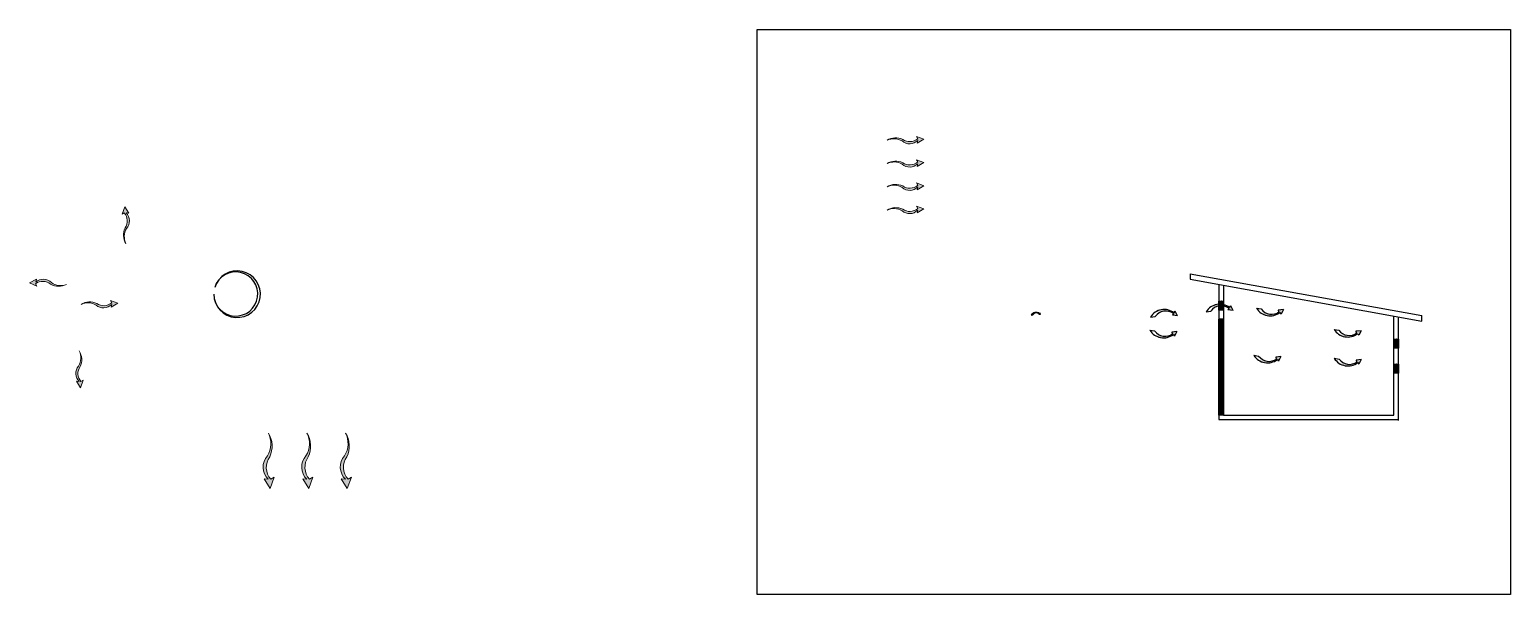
# Model space of a CAD drawing. Header units: inches. Extents: x -128 to 191, y 8 to 130.
import ezdxf

# ---------------------------------------------------------------- set-up
doc = ezdxf.new("R2010")
doc.units = ezdxf.units.IN
doc.header["$MEASUREMENT"] = 0
doc.layers.add('inst ME', color=7, linetype='Continuous', lineweight=13)
picture_1 = doc.add_image_def('image1.png', size_in_pixel=(6000, 4500))

msp = doc.modelspace()

# ---------------------------------------------------------------- hatches: boundary and pattern name
at = {"true_color": 0xc7c8ca}
h = msp.add_hatch(color=9, dxfattribs=at)
h.dxf.hatch_style = 1
edge = h.paths.add_edge_path()
edge.add_line((126.242198345734, 70.02374387144907), (128.3151520061198, 70.27931262574278))
edge.add_arc((128.4924345185045, 67.5692642144413), 2.715840842316618, 52.17815771907482, 93.74276989638258, ccw=False)
edge.add_line((130.1578104792187, 69.7145647505598), (129.9306932164895, 69.37002240234158))
edge.add_line((129.9306932164895, 69.37002240234158), (131.0519586323835, 69.26583860980656))
edge.add_line((131.0519586323834, 69.26583860980655), (130.5403490470001, 70.23686931074894))
edge.add_line((130.5403490470001, 70.23686931074896), (130.2871919380626, 69.89902526045913))
edge.add_arc((128.179125598957, 67.18611109113986), 3.435672711444356, 52.15105456542182, 124.3168820426166)
h = msp.add_hatch(dxfattribs=at)
h.set_pattern_fill('ANSI38', color=9)
h.set_pattern_definition([(45, (0, 0), (-0.08838834764831845, 0.08838834764831845), []), (135, (0, 0), (-0.2651650429449553, 0.08838834764831846), [0.3125, -0.1875])])
h.paths.add_polyline_path([(128.9924345185045, 71.2649641387527), (127.9924345185045, 71.2649641387527), (127.9924345185045, 69.30524597476312), (128.9924345185045, 69.30524597476312)])
h = msp.add_hatch(color=9, dxfattribs=at)
h.dxf.hatch_style = 1
edge = h.paths.add_edge_path()
edge.add_line((87.98780912265063, 68.64417693019645), (88.72127302656307, 68.73460367722147))
edge.add_arc((88.78400010344566, 67.77571939267122), 0.9609337944581209, 52.17815771907482, 93.74276989638258, ccw=False)
edge.add_line((89.37325261640343, 68.5347814674086), (89.29289273313609, 68.41287359237185))
edge.add_line((89.29289273313609, 68.41287359237185), (89.68962505039903, 68.37601070794881))
edge.add_line((89.68962505039903, 68.37601070794881), (89.50860452353186, 68.71958614928283))
edge.add_line((89.50860452353186, 68.71958614928283), (89.41903107817566, 68.6000483029843))
edge.add_arc((88.67314341250588, 67.64015004011723), 1.215628678854501, 52.15105456542182, 124.3168820426166)
h = msp.add_hatch(color=9, dxfattribs=at)
h.dxf.hatch_style = 1
edge = h.paths.add_edge_path()
edge.add_line((114.2944693075761, 68.88663679805343), (116.3674229679619, 69.14220555234714))
edge.add_arc((116.5447054803467, 66.43215714104566), 2.715840842316618, 52.17815771907482, 93.74276989638258, ccw=False)
edge.add_line((118.2100814410608, 68.57745767716416), (117.9829641783316, 68.23291532894594))
edge.add_line((117.9829641783317, 68.23291532894594), (119.1042295942256, 68.12873153641092))
edge.add_line((119.1042295942256, 68.12873153641091), (118.5926200088423, 69.0997622373533))
edge.add_line((118.5926200088423, 69.09976223735332), (118.3394628999048, 68.76191818706349))
edge.add_arc((116.2313965607991, 66.04900401774422), 3.435672711444356, 52.15105456542182, 124.3168820426166)
h = msp.add_hatch(dxfattribs=at)
h.set_pattern_fill('ANSI31', color=9, angle=45)
h.set_pattern_definition([(90, (0, 0), (-0.125, 0), [])])
h.paths.add_polyline_path([(128.9924345185045, 67.40568659185249), (127.9924345185045, 67.40568659185249), (127.9924345185045, 46.79666938115031), (128.9924345185045, 46.79666938115031)])
h = msp.add_hatch(color=9, dxfattribs=at)
h.dxf.hatch_style = 1
edge = h.paths.add_edge_path()
edge.add_line((137.0500714756087, 68.69972826128402), (139.1230251359945, 68.44415950699032))
edge.add_arc((139.3003076483792, 71.15420791829179), 2.715840842316618, 266.2572301036174, 307.8218422809252)
edge.add_line((140.9656836090933, 69.00890738217329), (140.7385663463642, 69.35344973039152))
edge.add_line((140.7385663463642, 69.35344973039152), (141.8598317622582, 69.45763352292653))
edge.add_line((141.8598317622581, 69.45763352292654), (141.3482221768748, 68.48660282198415))
edge.add_line((141.3482221768748, 68.48660282198414), (141.0950650679373, 68.82444687227397))
edge.add_arc((138.9869987288317, 71.53736104159323), 3.435672711444356, 235.6831179573834, 307.8489454345782, ccw=False)
h = msp.add_hatch(color=9, dxfattribs=at)
h.dxf.hatch_style = 1
edge = h.paths.add_edge_path()
edge.add_line((114.1516680284332, 63.97118265729104), (116.224621688819, 63.71561390299733))
edge.add_arc((116.4019042012037, 66.4256623142988), 2.715840842316618, 266.2572301036174, 307.8218422809252)
edge.add_line((118.0672801619178, 64.2803617781803), (117.8401628991887, 64.62490412639853))
edge.add_line((117.8401628991887, 64.62490412639853), (118.9614283150827, 64.72908791893354))
edge.add_line((118.9614283150826, 64.72908791893356), (118.4498187296993, 63.75805721799117))
edge.add_line((118.4498187296993, 63.75805721799115), (118.1966616207618, 64.09590126828098))
edge.add_arc((116.0885952816562, 66.80881543760024), 3.435672711444356, 235.6831179573834, 307.8489454345782, ccw=False)
h = msp.add_hatch(color=9, dxfattribs=at)
h.dxf.hatch_style = 1
edge = h.paths.add_edge_path()
edge.add_line((153.7229653969604, 64.15175726732186), (155.7959190573462, 63.89618851302815))
edge.add_arc((155.9732015697309, 66.60623692432962), 2.715840842316618, 266.2572301036174, 307.8218422809252)
edge.add_line((157.638577530445, 64.46093638821112), (157.4114602677159, 64.80547873642935))
edge.add_line((157.4114602677159, 64.80547873642935), (158.5327256836099, 64.90966252896436))
edge.add_line((158.5327256836098, 64.90966252896438), (158.0211160982265, 63.93863182802198))
edge.add_line((158.0211160982265, 63.93863182802197), (157.767958989289, 64.2764758783118))
edge.add_arc((155.6598926501834, 66.98939004763106), 3.435672711444356, 235.6831179573834, 307.8489454345782, ccw=False)
h = msp.add_hatch(dxfattribs=at)
h.set_pattern_fill('ANSI38', color=9)
h.set_pattern_definition([(45, (37.60168837006231, -8.164107238242764), (-0.08838834764831845, 0.08838834764831845), []), (135, (37.60168837006231, -8.164107238242764), (-0.2651650429449553, 0.08838834764831846), [0.3125, -0.1875])])
h.paths.add_polyline_path([(166.5941228885668, 63.10085690050994), (165.5941228885668, 63.10085690050994), (165.5941228885668, 61.14113873652036), (166.5941228885668, 61.14113873652036)])
h = msp.add_hatch(color=9, dxfattribs=at)
h.dxf.hatch_style = 1
edge = h.paths.add_edge_path()
edge.add_line((136.4957881306856, 58.58819370954656), (138.5687417910714, 58.33262495525285))
edge.add_arc((138.7460243034561, 61.04267336655433), 2.715840842316618, 266.2572301036174, 307.8218422809252)
edge.add_line((140.4114002641703, 58.89737283043583), (140.1842830014411, 59.24191517865405))
edge.add_line((140.1842830014411, 59.24191517865405), (141.3055484173351, 59.34609897118906))
edge.add_line((141.305548417335, 59.34609897118908), (140.7939388319517, 58.37506827024669))
edge.add_line((140.7939388319517, 58.37506827024667), (140.5407817230142, 58.7129123205365))
edge.add_arc((138.4327153839086, 61.42582648985577), 3.435672711444356, 235.6831179573834, 307.8489454345782, ccw=False)
h = msp.add_hatch(color=9, dxfattribs=at)
h.dxf.hatch_style = 1
edge = h.paths.add_edge_path()
edge.add_line((153.7697778379521, 57.93365659977054), (155.8427314983379, 57.67808784547684))
edge.add_arc((156.0200140107227, 60.38813625677831), 2.715840842316618, 266.2572301036174, 307.8218422809252)
edge.add_line((157.6853899714368, 58.24283572065981), (157.4582727087076, 58.58737806887804))
edge.add_line((157.4582727087077, 58.58737806887804), (158.5795381246016, 58.69156186141305))
edge.add_line((158.5795381246016, 58.69156186141306), (158.0679285392183, 57.72053116047067))
edge.add_line((158.0679285392183, 57.72053116047066), (157.8147714302808, 58.05837521076049))
edge.add_arc((155.7067050911751, 60.77128938007975), 3.435672711444356, 235.6831179573834, 307.8489454345782, ccw=False)
h = msp.add_hatch(dxfattribs=at)
h.set_pattern_fill('ANSI38', color=9)
h.set_pattern_definition([(45, (37.59655123226628, -13.52310935187569), (-0.08838834764831845, 0.08838834764831845), []), (135, (37.59655123226628, -13.52310935187569), (-0.2651650429449553, 0.08838834764831846), [0.3125, -0.1875])])
h.paths.add_polyline_path([(166.5889857507708, 57.74185478687701), (165.5889857507708, 57.74185478687701), (165.5889857507708, 55.78213662288744), (166.5889857507708, 55.78213662288744)])
at = {"layer": 'inst ME'}
h = msp.add_hatch(color=4, dxfattribs=at)
h.dxf.hatch_style = 1
h.paths.add_polyline_path([(64.5797572542552, 106.0757214528766), (62.98377610558224, 106.6678229198205), (63.26985692708661, 106.1824499586845, -0.3471994284858618), (60.05000387891604, 106.0211704370152, 0.2544193364583582), (56.67865483874964, 105.8329162077008, -0.2560982743493065), (59.92229476500208, 105.6876160035998, 0.3986170785489528), (63.26985692709333, 105.8062375778365), (63.18800536791892, 105.222132220878)])
h = msp.add_hatch(color=4, dxfattribs=at)
h.dxf.hatch_style = 1
h.paths.add_polyline_path([(64.5797572542552, 101.0757214528766), (62.98377610558224, 101.6678229198205), (63.26985692708661, 101.1824499586845, -0.3471994284858618), (60.05000387891604, 101.0211704370152, 0.2544193364583582), (56.67865483874964, 100.8329162077008, -0.2560982743493065), (59.92229476500208, 100.6876160035998, 0.3986170785489528), (63.26985692709333, 100.8062375778365), (63.18800536791892, 100.222132220878)])
h = msp.add_hatch(color=4, dxfattribs=at)
h.dxf.hatch_style = 1
h.paths.add_polyline_path([(64.5797572542552, 96.07572145287658), (62.98377610558224, 96.6678229198205), (63.26985692708661, 96.18244995868447, -0.3471994284858618), (60.05000387891604, 96.02117043701521, 0.2544193364583582), (56.67865483874964, 95.83291620770079, -0.2560982743493065), (59.92229476500208, 95.68761600359981, 0.3986170785489528), (63.26985692709333, 95.80623757783646), (63.18800536791892, 95.22213222087798)])
h = msp.add_hatch(color=4, dxfattribs=at)
h.dxf.hatch_style = 1
h.paths.add_polyline_path([(-107.0815644415208, 91.53632795846028), (-107.6736659084647, 89.94034680978731), (-107.1882929473287, 90.22642763129168, -0.3471994284858618), (-107.0270134256594, 87.00657458312112, 0.2544193364583582), (-106.838759196345, 83.63522554295471, -0.2560982743493065), (-106.693458992244, 86.87886546920716, 0.3986170785489528), (-106.8120805664807, 90.2264276312984), (-106.2279752095222, 90.144576072124)])
h = msp.add_hatch(color=4, dxfattribs=at)
h.dxf.hatch_style = 1
h.paths.add_polyline_path([(64.5797572542552, 91.07572145287658), (62.98377610558224, 91.6678229198205), (63.26985692708661, 91.18244995868447, -0.3471994284858618), (60.05000387891604, 91.02117043701521, 0.2544193364583582), (56.67865483874964, 90.83291620770079, -0.2560982743493065), (59.92229476500208, 90.68761600359981, 0.3986170785489528), (63.26985692709333, 90.80623757783646), (63.18800536791892, 90.22213222087798)])
h = msp.add_hatch(color=4, dxfattribs=at)
h.dxf.hatch_style = 1
h.paths.add_polyline_path([(-127.5275933517621, 75.21044482521118), (-125.9815839615374, 74.49798785148339), (-126.2296960516051, 75.00382333718677, -0.3471994284858618), (-123.0069405299084, 74.91831554048663, 0.2544193364583582), (-119.6310694170308, 74.84811415357667, -0.2560982743493065), (-122.8540891493139, 75.24112296493367, 0.3986170785489528), (-126.200916276611, 75.37893329447213), (-126.0746212421188, 75.95506549286887)])
h = msp.add_hatch(color=4, dxfattribs=at)
h.dxf.hatch_style = 1
h.paths.add_polyline_path([(-108.5866344067575, 70.81816368349659), (-110.1826155554305, 71.41026515044051), (-109.8965347339261, 70.92489218930449, -0.3471994284858618), (-113.1163877820967, 70.76361266763523, 0.2544193364583582), (-116.4877368222631, 70.5753584383208, -0.2560982743493065), (-113.2440968960106, 70.43005823421983, 0.3986170785489528), (-109.8965347339194, 70.54867980845647), (-109.9783862930938, 69.964574451498)])
h = msp.add_hatch(color=4, dxfattribs=at)
h.dxf.hatch_style = 1
h.paths.add_polyline_path([(-116.6161970816991, 52.66533631688921), (-116.0240956147551, 54.26131746556217), (-116.5094685758912, 53.9752366440578, -0.3471994284858618), (-116.6707480975604, 57.19508969222836, 0.2544193364583582), (-116.8590023268748, 60.56643873239477, -0.2560982743493065), (-117.0043025309758, 57.32279880614233, 0.3986170785489528), (-116.8856809567392, 53.97523664405108), (-117.4697863136977, 54.05708820322549)])
h = msp.add_hatch(color=4, dxfattribs=at)
h.dxf.hatch_style = 1
h.paths.add_polyline_path([(-75.86724235076693, 30.99845591779012), (-74.97312876618923, 33.40849626631974), (-75.7060750302449, 32.97649472085078, -0.3471994284858618), (-75.94961810400721, 37.83869235324727, 0.2544193364583582), (-76.23389482544988, 42.92965926255791, -0.2560982743493065), (-76.45330804021381, 38.03154182246786, 0.3986170785489528), (-76.27418137549469, 32.97649472084063), (-77.15622028881938, 33.10009615583529)])
h = msp.add_hatch(color=4, dxfattribs=at)
h.dxf.hatch_style = 1
h.paths.add_polyline_path([(-67.57033272076899, 30.99845591779012), (-66.67621913619132, 33.40849626631974), (-67.40916540024696, 32.97649472085018, -0.3471994284861669), (-67.65270847400677, 37.83869235325017, 0.2544193364586851), (-67.93698519545603, 42.9296592625662, -0.256098274349892), (-68.15639841021692, 38.03154182246615, 0.3986170785487427), (-67.97727174549755, 32.9764947208409), (-68.85931065882039, 33.10009615583423)])
h = msp.add_hatch(color=4, dxfattribs=at)
h.dxf.hatch_style = 1
h.paths.add_polyline_path([(-59.27342309077, 30.99845591779012), (-58.37930950619233, 33.40849626631974), (-59.11225577024794, 32.97649472085018, -0.3471994284857777), (-59.35579884401096, 37.83869235324575, 0.2544193364584438), (-59.64007556545295, 42.92965926255791, -0.2560982743494098), (-59.85948878021793, 38.03154182246615, 0.3986170785487611), (-59.6803621154983, 32.97649472084071), (-60.56240102882245, 33.10009615583423)])

# ---------------------------------------------------------------- linework, layer by layer
at = {"lineweight": 0}
for p, q in [((128.9924345185045, 67.40568659185249), (127.9924345185045, 67.40568659185249)), ((127.9924345185045, 67.40568659185249), (127.9924345185045, 46.79666938115031)), ((128.9924345185045, 46.79666938115031), (128.9924345185045, 67.40568659185249)), ((127.9924345185045, 46.79666938115031), (128.9924345185045, 46.79666938115031))]:
    msp.add_line(p, q, dxfattribs=at)
for points in [[(121.8340687701211, 77.1671805719858), (121.8340687701211, 75.9668636889603), (171.5801875060429, 66.95695165347388), (171.5801875060429, 68.17854592278468)], [(121.8340687701211, 77.1671805719858), (171.5801875060429, 68.17854592278468)], [(127.9924345185045, 74.85147348194059), (127.9924345185045, 45.79666938115031), (166.5786034846886, 45.79651382708442)], [(128.9924345185045, 74.67035559245627), (128.9924345185045, 46.79666938115031), (165.5792100229567, 46.79666938115031)], [(127.9924345185045, 71.2649641387527), (128.9924345185045, 71.2649641387527), (128.9924345185045, 69.30524597476312), (127.9924345185045, 69.30524597476312), (127.9924345185045, 71.2649641387527)], [(130.2871919380626, 69.89902526045911), (130.5403490470001, 70.23686931074896)], [(131.0519586323834, 69.26583860980655), (130.5403490470001, 70.23686931074896)], [(87.63584416392213, 68.27399809268253), (87.99915738872602, 68.33017017541319)], [(89.37325261640343, 68.53478146740862), (89.29289273313609, 68.41287359237185)], [(89.68962505039903, 68.37601070794881), (89.29289273313609, 68.41287359237185)], [(89.41903107817566, 68.6000483029843), (89.50860452353186, 68.71958614928283)], [(89.68962505039903, 68.37601070794881), (89.50860452353186, 68.71958614928283)], [(113.2997277182056, 67.84041820143459), (114.3265423647157, 67.99917464996174)], [(118.2100814410608, 68.57745767716419), (117.9829641783317, 68.23291532894594)], [(119.1042295942256, 68.12873153641091), (117.9829641783317, 68.23291532894594)], [(118.3394628999048, 68.76191818706347), (118.5926200088423, 69.09976223735332)], [(119.1042295942256, 68.12873153641091), (118.5926200088423, 69.09976223735332)], [(125.2474567563634, 68.97752527483023), (126.2742714028736, 69.13628172335738)], [(128.9924345185045, 67.40568659185249), (127.9924345185045, 67.40568659185249)], [(130.1578104792187, 69.71456475055983), (129.9306932164895, 69.37002240234158)], [(131.0519586323834, 69.26583860980655), (129.9306932164895, 69.37002240234158)], [(136.0553298862381, 69.74594685790287), (137.0821445327483, 69.58719040937571)], [(141.8598317622581, 69.45763352292654), (140.7385663463642, 69.35344973039152)], [(140.9656836090933, 69.00890738217326), (140.7385663463642, 69.35344973039152)], [(141.0950650679373, 68.82444687227398), (141.3482221768748, 68.48660282198414)], [(141.8598317622581, 69.45763352292654), (141.3482221768748, 68.48660282198414)], [(165.5792100229567, 46.79666938115031), (165.5994299596162, 67.88987100400445)], [(166.5784354972023, 45.61831139993922), (166.5994295001599, 67.88891240474906)], [(113.1569264390626, 65.01740125390988), (114.1837410855728, 64.85864480538272)], [(118.9614283150826, 64.72908791893356), (117.8401628991887, 64.62490412639853)], [(118.0672801619178, 64.28036177818028), (117.8401628991887, 64.62490412639853)], [(118.1966616207618, 64.095901268281), (118.4498187296993, 63.75805721799115)], [(118.9614283150826, 64.72908791893356), (118.4498187296993, 63.75805721799115)], [(152.7282238075898, 65.1979758639407), (153.7550384541, 65.03921941541354)], [(158.5327256836098, 64.90966252896438), (157.4114602677159, 64.80547873642935)], [(157.638577530445, 64.4609363882111), (157.4114602677159, 64.80547873642935)], [(157.767958989289, 64.27647587831181), (158.0211160982265, 63.93863182802197)], [(158.5327256836098, 64.90966252896438), (158.0211160982265, 63.93863182802197)], [(165.5941228885668, 63.10085690050994), (166.5941228885668, 63.10085690050994), (166.5941228885668, 61.14113873652036), (165.5941228885668, 61.14113873652036), (165.5941228885668, 63.10085690050994)], [(135.501046541315, 59.6344123061654), (136.5278611878252, 59.47565585763824)], [(141.305548417335, 59.34609897118908), (140.1842830014411, 59.24191517865405)], [(140.4114002641703, 58.8973728304358), (140.1842830014411, 59.24191517865405)], [(140.5407817230142, 58.71291232053652), (140.7939388319517, 58.37506827024667)], [(141.305548417335, 59.34609897118908), (140.7939388319517, 58.37506827024667)], [(152.7750362485816, 58.97987519638939), (153.8018508950917, 58.82111874786223)], [(158.5795381246016, 58.69156186141306), (157.4582727087077, 58.58737806887804)], [(157.6853899714368, 58.24283572065978), (157.4582727087077, 58.58737806887804)], [(157.8147714302808, 58.0583752107605), (158.0679285392183, 57.72053116047066)], [(158.5795381246016, 58.69156186141306), (158.0679285392183, 57.72053116047066)], [(165.5889857507708, 57.74185478687701), (166.5889857507708, 57.74185478687701), (166.5889857507708, 55.78213662288744), (165.5889857507708, 55.78213662288744), (165.5889857507708, 57.74185478687701)], [(128.9924345185045, 46.79666938115031), (127.9924345185045, 46.79666938115031)]]:
    msp.add_lwpolyline(points)
for centre, radius, start, end in [((-82.96298047100979, 72.76175634679731), 5.01148357682913, 180.2554086771786, 163.4637549485192), ((-83.23422312353706, 72.80055513104418), 4.74058539489006, 180.7389542772291, 162.9802093484695), ((128.179125598957, 67.18611109113986), 3.435672711444358, 52.15105456542161, 148.5727285392201), ((128.4924345185045, 67.56926421444119), 2.715840842316724, 52.17815771907604, 144.7607711715723), ((88.67314341250588, 67.64015004011723), 1.215628678854502, 52.15105456542157, 148.57272853922), ((88.78400010344566, 67.77571939267118), 0.9609337944581584, 52.17815771907619, 144.7607711715726), ((116.2313965607991, 66.04900401774422), 3.435672711444358, 52.15105456542165, 148.5727285392202), ((116.5447054803467, 66.43215714104555), 2.715840842316724, 52.17815771907607, 144.7607711715723), ((138.9869987288317, 71.53736104159323), 3.435672711444358, 211.4272714607801, 307.8489454345782), ((139.3003076483792, 71.1542079182919), 2.715840842316724, 215.2392288284276, 307.8218422809238), ((116.0885952816562, 66.80881543760024), 3.435672711444358, 211.4272714607801, 307.8489454345781), ((116.4019042012037, 66.42566231429892), 2.715840842316724, 215.2392288284275, 307.8218422809239), ((155.6598926501834, 66.98939004763106), 3.435672711444358, 211.4272714607801, 307.848945434578), ((155.9732015697309, 66.60623692432974), 2.715840842316724, 215.2392288284275, 307.8218422809239), ((138.4327153839086, 61.42582648985577), 3.435672711444358, 211.4272714607801, 307.8489454345782), ((138.7460243034561, 61.04267336655444), 2.715840842316724, 215.2392288284276, 307.8218422809238), ((155.7067050911751, 60.77128938007975), 3.435672711444358, 211.4272714607801, 307.8489454345781), ((156.0200140107227, 60.38813625677842), 2.715840842316724, 215.2392288284275, 307.8218422809238)]:
    msp.add_arc(centre, radius, start, end)
at = {"layer": 'inst ME'}
for points in [[(63.26985692709324, 105.8062375778357), (63.18800536791892, 105.222132220878), (64.5797572542552, 106.0757214528766), (62.98377610558224, 106.6678229198205), (63.26985692708696, 106.1824499586839)], [(63.26985692709324, 100.8062375778357), (63.18800536791892, 100.222132220878), (64.5797572542552, 101.0757214528766), (62.98377610558224, 101.6678229198205), (63.26985692708696, 101.1824499586839)], [(63.26985692709324, 95.80623757783574), (63.18800536791892, 95.22213222087798), (64.5797572542552, 96.07572145287658), (62.98377610558224, 96.6678229198205), (63.26985692708696, 96.18244995868388)], [(-106.81208056648, 90.22642763129832), (-106.2279752095222, 90.144576072124), (-107.0815644415208, 91.53632795846028), (-107.6736659084647, 89.94034680978731), (-107.1882929473281, 90.22642763129204)], [(63.26985692709324, 90.80623757783574), (63.18800536791892, 90.22213222087798), (64.5797572542552, 91.07572145287658), (62.98377610558224, 91.6678229198205), (63.26985692708696, 91.18244995868388)], [(-126.2009162766109, 75.37893329447283), (-126.0746212421188, 75.95506549286887), (-127.5275933517621, 75.21044482521118), (-125.9815839615374, 74.49798785148339), (-126.2296960516054, 75.0038233371874)], [(-109.8965347339195, 70.54867980845576), (-109.9783862930938, 69.964574451498), (-108.5866344067575, 70.81816368349659), (-110.1826155554305, 71.41026515044051), (-109.8965347339257, 70.92489218930389)], [(-116.8856809567399, 53.97523664405117), (-117.4697863136977, 54.05708820322549), (-116.6161970816991, 52.66533631688921), (-116.0240956147551, 54.26131746556217), (-116.5094685758918, 53.97523664405745)], [(-76.27418137549574, 32.97649472084076), (-77.15622028881938, 33.10009615583529), (-75.86724235076693, 30.99845591779012), (-74.97312876618923, 33.40849626631974), (-75.70607503024581, 32.97649472085025)], [(-67.97727174549675, 32.97649472084076), (-68.85931065882039, 33.10009615583423), (-67.57033272076899, 30.99845591779012), (-66.67621913619132, 33.40849626631974), (-67.40916540024682, 32.97649472085025)], [(-59.68036211549884, 32.97649472084076), (-60.56240102882245, 33.10009615583423), (-59.27342309077, 30.99845591779012), (-58.37930950619233, 33.40849626631974), (-59.11225577024783, 32.97649472085025)]]:
    msp.add_lwpolyline(points, dxfattribs=at)
for centre, radius, start, end in [((58.53733967944956, 102.828689673284), 3.532716576112696, 64.64742656485353, 121.7446633859673), ((58.16793730443106, 102.8015371685664), 3.37745779270286, 58.70588469954438, 116.1643679264208), ((61.53350129999642, 107.5128128364856), 2.434610847175524, 228.5632981204563, 315.4955797634603), ((61.55780056344514, 108.1407738046401), 2.601186129042552, 234.573553223078, 311.161441132445), ((58.53733967944956, 97.82868967328402), 3.532716576112696, 64.64742656485353, 121.7446633859673), ((58.16793730443106, 97.80153716856638), 3.37745779270286, 58.70588469954438, 116.1643679264208), ((61.53350129999642, 102.5128128364856), 2.434610847175524, 228.5632981204563, 315.4955797634603), ((61.55780056344514, 103.1407738046401), 2.601186129042552, 234.5735532230779, 311.161441132445), ((58.53733967944956, 92.82868967328402), 3.532716576112696, 64.64742656485353, 121.7446633859673), ((58.16793730443106, 92.80153716856638), 3.37745779270286, 58.70588469954438, 116.1643679264208), ((61.53350129999642, 97.5128128364856), 2.434610847175524, 228.5632981204563, 315.4955797634603), ((61.55780056344514, 98.14077380464006), 2.601186129042552, 234.5735532230779, 311.161441132445), ((-109.1466167932843, 88.51437126765022), 2.601186129042552, 324.5735532230782, 41.1614411324453), ((-108.5186558251298, 88.4900720042015), 2.434610847175524, 318.5632981204566, 45.49557976346026), ((58.53733967944956, 87.82868967328402), 3.532716576112696, 64.64742656485353, 121.7446633859673), ((58.16793730443106, 87.80153716856638), 3.37745779270286, 58.70588469954438, 116.1643679264208), ((61.53350129999642, 92.5128128364856), 2.434610847175524, 228.5632981204563, 315.4955797634603), ((61.55780056344514, 93.14077380464006), 2.601186129042552, 234.573553223078, 311.161441132445), ((-103.8345326619283, 85.49391038365464), 3.532716576112696, 154.6474265648534, 211.7446633859675), ((-103.8073801572106, 85.12450800863614), 3.37745779270286, 148.7058846995442, 206.1643679264195), ((-124.6724658816437, 72.92026784820034), 2.601186129042552, 50.18621171518497, 126.7740996245513), ((-124.6001995968771, 73.54452982511044), 2.434610847175524, 44.17595661256345, 131.1082382555674), ((-121.2544881522472, 77.98572439343911), 3.532716576112696, 240.2600850569609, 297.357321878074), ((-120.884091112744, 77.98453851446304), 3.37745779270286, 234.3185431916516, 291.7770264185274), ((-114.6290519815632, 67.57113190390403), 3.532716576112696, 64.647426564853, 121.7446633859672), ((-114.9984543565816, 67.5439793991864), 3.37745779270286, 58.70588469954453, 116.1643679264202), ((-111.6328903610163, 72.25525506710561), 2.434610847175524, 228.5632981204565, 315.4955797634603), ((-111.6085910975676, 72.88321603526008), 2.601186129042552, 234.5735532230779, 311.161441132445), ((-119.8903813660093, 59.07715626671335), 3.37745779270286, 328.7058846995449, 26.16436792641998), ((-119.8632288612916, 58.70775389169485), 3.532716576112696, 334.6474265648534, 31.74466338596688), ((-115.17910569809, 55.71159227114799), 2.434610847175524, 138.563298120456, 225.4955797634603), ((-114.5511447299356, 55.68729300769927), 2.601186129042552, 144.5735532230776, 221.1614411324446), ((-80.8114838540393, 40.68074120006431), 5.10019154213557, 328.7058846995448, 26.16436792641986), ((-80.77048172065724, 40.12291842792349), 5.334642890632041, 334.6474265648537, 31.74466338596699), ((-72.51457422404133, 40.68074120006431), 5.10019154213557, 328.7058846995448, 26.16436792641986), ((-72.47357209065825, 40.12291842792349), 5.334642890632041, 334.6474265648537, 31.74466338596699), ((-64.21766459404236, 40.68074120006431), 5.10019154213557, 328.7058846995448, 26.16436792641986), ((-64.17666246066034, 40.12291842792349), 5.334642890632041, 334.6474265648537, 31.74466338596699), ((-73.69713638059193, 35.59851010252576), 3.67642837106167, 138.563298120456, 225.4955797634605), ((-72.74887250428463, 35.56181655799381), 3.927968403787641, 144.5735532230776, 221.1614411324444), ((-65.40022675059396, 35.59851010252524), 3.67642837106167, 138.563298120456, 225.4955797634605), ((-64.45196287428672, 35.56181655799328), 3.927968403787641, 144.5735532230776, 221.1614411324444), ((-57.10331712059499, 35.59851010252524), 3.67642837106167, 138.563298120456, 225.4955797634605), ((-56.1550532442877, 35.56181655799328), 3.927968403787641, 144.5735532230776, 221.1614411324444)]:
    msp.add_arc(centre, radius, start, end, dxfattribs=at)

# ---------------------------------------------------------------- pictures from other files: only their frames are drawn
image = msp.add_image(picture_1, insert=(28.77619497581594, 8.24632792568839), size_in_units=(161.8335626934807, 121.37517202011053))
image.dxf.flags = 6

doc.saveas('drawing.dxf')
